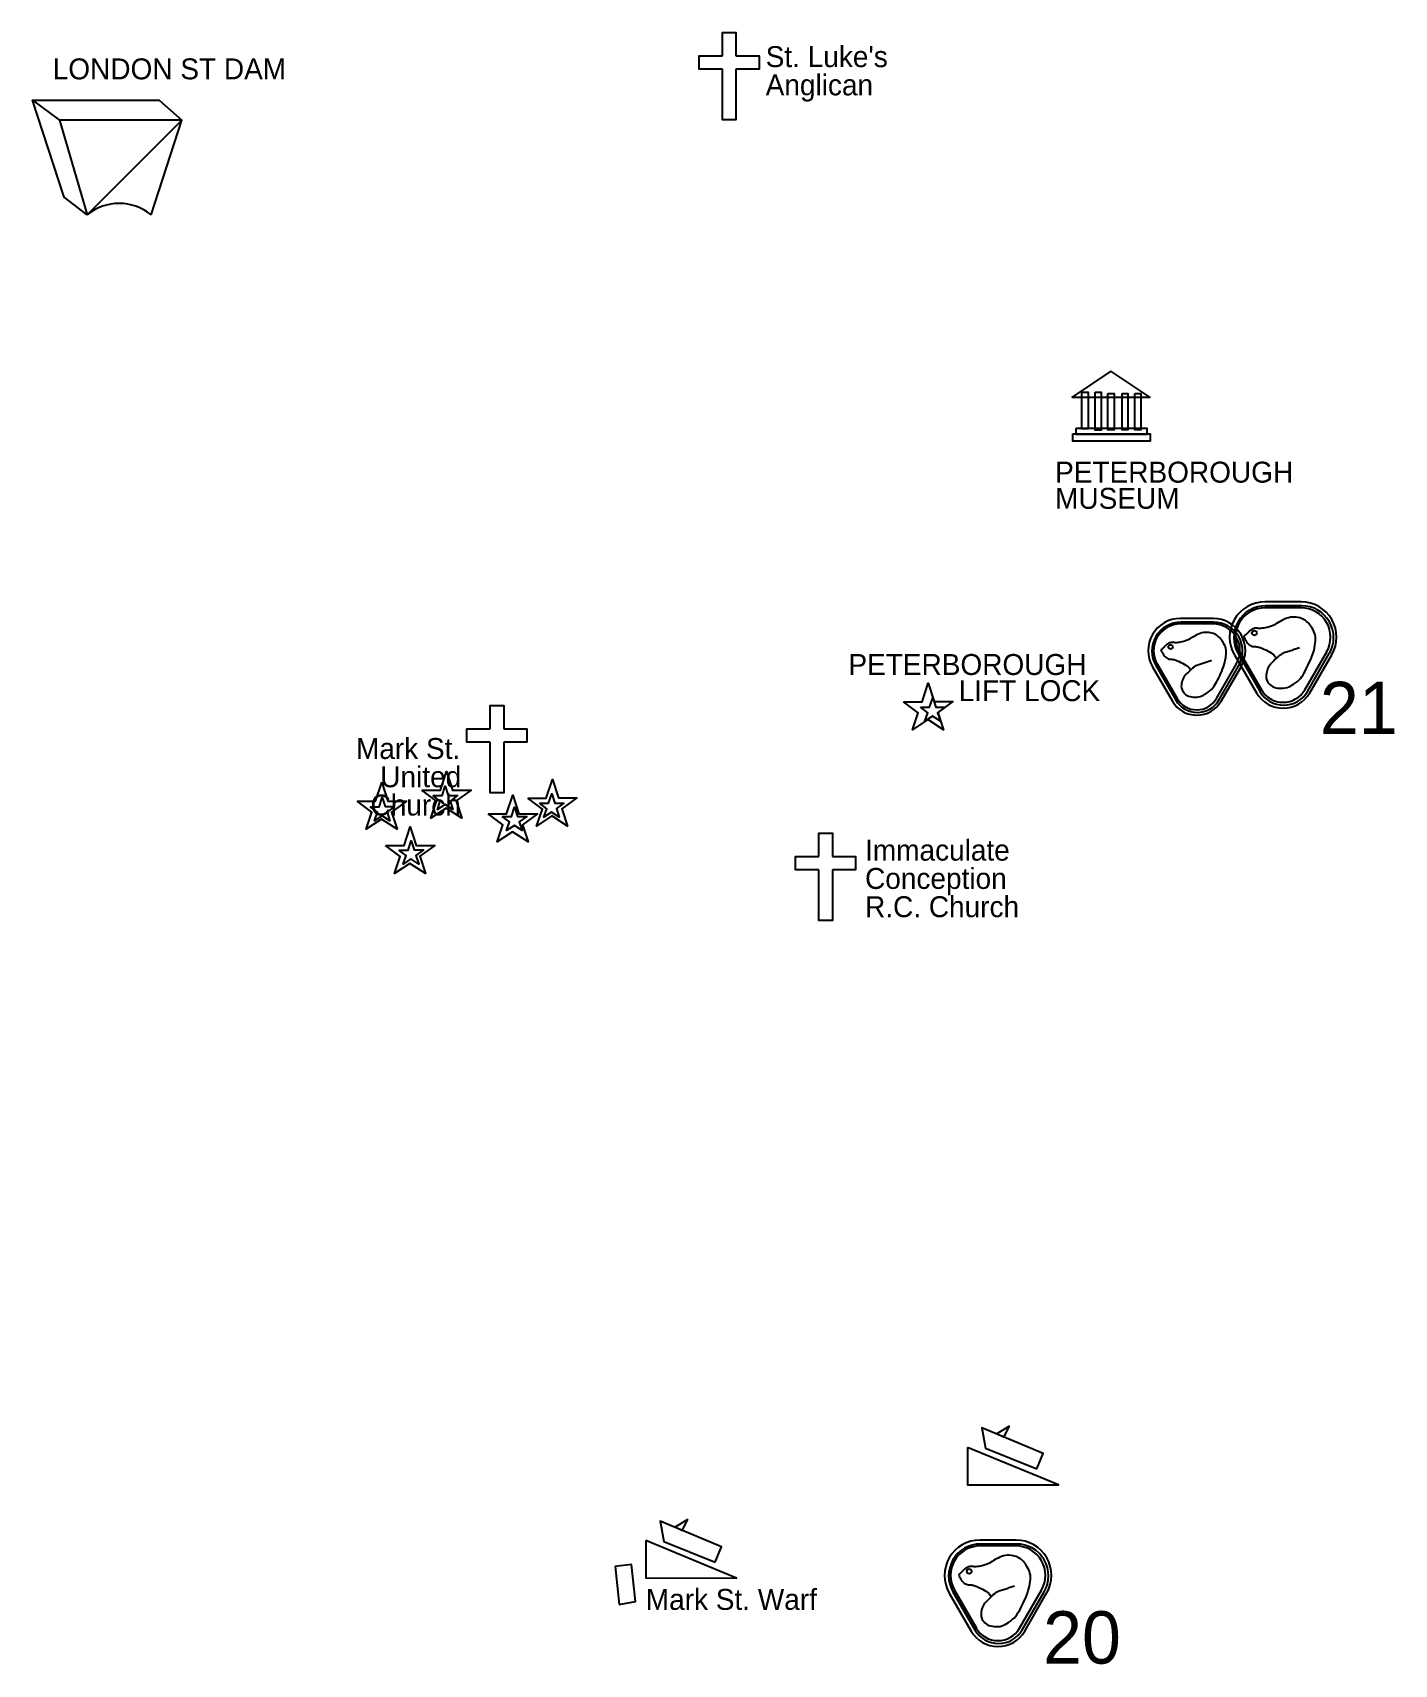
# Model space of a CAD drawing. Extents: x 709372 to 716948, y 4903261 to 4916861.
# Drawn here: x 714099 to 715400, y 4908373 to 4909932 of the extents above; entities that cross this region are included whole.
import ezdxf

# ---------------------------------------------------------------- set-up
doc = ezdxf.new("R2010")
doc.units = 0
for name, color, linetype in [('boat ramps', 7, 'Continuous'), ('Dams', 7, 'Continuous'), ('Locks', 7, 'Continuous'), ('point of interes', 7, 'Continuous'), ('points of interes', 7, 'Continuous'), ('religious inst_', 7, 'Continuous'), ('restaurants', 7, 'Continuous'), ('restaurants small', 7, 'Continuous'), ('warfs', 7, 'Continuous')]:
    doc.layers.add(name, color=color, linetype=linetype)

msp = doc.modelspace()

# ---------------------------------------------------------------- linework, layer by layer
at = {"layer": 'boat ramps'}
for points in [[(715058.2, 4908560.1), (715064.3, 4908574.7), (715005.6, 4908599.1), (715009.2, 4908579.8)], [(715019.7, 4908593.4), (715031.8, 4908600.8), (715026.4, 4908590.4)], [(714992.1, 4908580.6), (714992.1, 4908544.9), (715078.7, 4908544.9)], [(714750.9, 4908471.1), (714757.1, 4908485.7), (714698.4, 4908510.1), (714701.9, 4908490.8)], [(714712.4, 4908504.4), (714724.5, 4908511.8), (714719.1, 4908501.3)], [(714684.8, 4908491.6), (714684.8, 4908455.9), (714771.4, 4908455.8)]]:
    msp.add_lwpolyline(points, close=True, dxfattribs=at)
at = {"layer": 'Dams'}
msp.add_line((714099.1, 4909867.2), (714124.8, 4909848), dxfattribs=at)
msp.add_lwpolyline([(714151.3, 4909757.7), (714129.3, 4909774.6), (714099.1, 4909867.2), (714219.9, 4909867.2), (714241.6, 4909848)], close=True, dxfattribs=at)
msp.add_lwpolyline([(714212.4, 4909757.7), (714241.6, 4909848), (714124.8, 4909848), (714151.3, 4909757.7)], dxfattribs=at)
msp.add_arc((714181.8, 4909719.9), 48.6, 51.0959, 128.9041, dxfattribs=at)
at = {"layer": 'Locks'}
for p, q in [((715256, 4909355.2), (715256, 4909355.2)), ((714983.6, 4908459.2), (714983.6, 4908459.2))]:
    msp.add_line(p, q, dxfattribs=at)
for points in [[(715310.6, 4909388.1), (715276.1, 4909388.1)], [(715310.6, 4909382.4), (715276.1, 4909382.4)], [(715311.2, 4909384.3), (715276.7, 4909384.3)], [(715246.9, 4909337.4), (715267.8, 4909301.2)], [(715250.3, 4909338.7), (715271.3, 4909302.4)], [(715251.8, 4909340.3), (715272.7, 4909304)], [(715314, 4909304), (715335, 4909340.3)], [(715316.6, 4909302.4), (715337.5, 4909338.7)], [(715318.9, 4909301.2), (715339.9, 4909337.4)], [(715038.3, 4908492.1), (715003.8, 4908492.1)], [(715038.3, 4908486.4), (715003.8, 4908486.4)], [(715038.9, 4908488.2), (715004.3, 4908488.2)], [(714974.5, 4908441.4), (714995.5, 4908405.2)], [(714978, 4908442.7), (714998.9, 4908406.4)], [(714979.5, 4908444.3), (715000.4, 4908408)], [(715041.7, 4908408), (715062.6, 4908444.3)], [(715044.3, 4908406.4), (715065.2, 4908442.7)], [(715046.6, 4908405.2), (715067.5, 4908441.4)]]:
    msp.add_lwpolyline(points, dxfattribs=at)
for centre in [(715265.9, 4909358.3), (714993.6, 4908462.2)]:
    msp.add_circle(centre, 2.26, dxfattribs=at)
for centre, radius, start, end in [((715276.1, 4909354.3), 33.8, 90, 209.9999), ((715276.7, 4909353.9), 30.4, 90, 209.9999), ((715276.1, 4909354.3), 28.1, 90, 209.9999), ((715310.6, 4909354.3), 33.8, 330.0001, 90), ((715310.6, 4909354.3), 28.1, 330.0001, 90), ((715311.2, 4909353.9), 30.4, 330.0001, 90), ((715293.4, 4909316), 23.9, 210, 330), ((715293.4, 4909316), 29.5, 210, 330), ((715293.9, 4909315.5), 26.2, 210, 330), ((715003.8, 4908458.3), 33.8, 90, 209.9999), ((715004.3, 4908457.9), 30.4, 90, 209.9999), ((715003.8, 4908458.3), 28.1, 90, 209.9999), ((715038.3, 4908458.3), 33.8, 330.0001, 90), ((715038.3, 4908458.3), 28.1, 330.0001, 90), ((715038.9, 4908457.9), 30.4, 330.0001, 90), ((715021, 4908419.9), 29.5, 210, 330), ((715021.6, 4908419.5), 26.2, 210, 330), ((715021, 4908419.9), 23.9, 210, 330)]:
    msp.add_arc(centre, radius, start, end, dxfattribs=at)
for points in [[(715290.2, 4909337.1), (715284.5, 4909331.8), (715279.9, 4909326.5), (715277.7, 4909321.1), (715277.3, 4909315.2), (715278.9, 4909311.4), (715283.2, 4909307.2), (715289.8, 4909305.6), (715297.1, 4909306.2), (715303.3, 4909309.4), (715310.2, 4909315.2), (715314.4, 4909321.9), (715318.4, 4909330), (715322.3, 4909339.9), (715324.1, 4909348.5), (715323.9, 4909356.6), (715321.1, 4909362.8), (715317.8, 4909367.5), (715313.6, 4909370.9), (715307.8, 4909373.1), (715300.5, 4909373.3), (715293.5, 4909370.9), (715287.8, 4909367.7), (715282.4, 4909364.9), (715276.3, 4909363.3), (715270.7, 4909362.6), (715266.4, 4909362.8), (715263.4, 4909361.6), (715260.4, 4909359.4), (715258.2, 4909357), (715256, 4909355.2)], [(715256, 4909355.2), (715255.9, 4909355), (715256.8, 4909352.8), (715258.4, 4909349.7), (715262.2, 4909346.3), (715264.2, 4909345.5), (715268.2, 4909345.2), (715271.3, 4909344.4), (715274.9, 4909342.9), (715282, 4909339.3), (715284.4, 4909337.4), (715286.6, 4909334.8), (715290.2, 4909337.1)], [(715289.9, 4909336.9), (715292.4, 4909338.6), (715296.5, 4909340.2), (715300.9, 4909341.5), (715305.1, 4909343.1), (715309, 4909344.5)], [(715017.9, 4908441.1), (715012.2, 4908435.7), (715007.5, 4908430.5), (715005.4, 4908425.1), (715005, 4908419.2), (715006.6, 4908415.4), (715010.9, 4908411.2), (715017.5, 4908409.5), (715024.8, 4908410.1), (715031, 4908413.4), (715037.9, 4908419.2), (715042.1, 4908425.9), (715046.1, 4908433.9), (715050, 4908443.8), (715051.8, 4908452.5), (715051.6, 4908460.6), (715048.7, 4908466.8), (715045.5, 4908471.5), (715041.3, 4908474.9), (715035.4, 4908477.1), (715028.2, 4908477.3), (715021.1, 4908474.9), (715015.5, 4908471.7), (715010, 4908468.8), (715004, 4908467.2), (714998.4, 4908466.6), (714994.1, 4908466.8), (714991.1, 4908465.6), (714988.1, 4908463.4), (714985.9, 4908461), (714983.6, 4908459.2)], [(714983.6, 4908459.2), (714983.6, 4908459), (714984.4, 4908456.7), (714986.1, 4908453.7), (714989.9, 4908450.3), (714991.9, 4908449.5), (714995.9, 4908449.2), (714998.9, 4908448.4), (715002.6, 4908446.9), (715009.6, 4908443.2), (715012.1, 4908441.4), (715014.3, 4908438.8), (715017.9, 4908441.1)], [(715017.6, 4908440.9), (715020.1, 4908442.6), (715024.2, 4908444.1), (715028.6, 4908445.4), (715032.8, 4908447.1), (715036.7, 4908448.5)]]:
    msp.add_spline(points, degree=3, dxfattribs=at)
at = {"layer": 'points of interes'}
msp.add_line((715176.9, 4909342.2), (715176.9, 4909342.2), dxfattribs=at)
for points in [[(715128.9, 4909608.3), (715092, 4909583.5), (715166.2, 4909583.5)], [(715101.2, 4909588.2), (715107.1, 4909588.2), (715107.1, 4909553.3), (715101.2, 4909553.3)], [(715113.9, 4909588.2), (715119.5, 4909588.2), (715119.5, 4909552), (715113.9, 4909552)], [(715126.1, 4909587), (715132, 4909587), (715132, 4909552.3), (715126.1, 4909552.3)], [(715139.5, 4909586.9), (715145, 4909586.9), (715145, 4909552.4), (715139.5, 4909552.4)], [(715151.7, 4909586.9), (715157.4, 4909586.9), (715157.4, 4909552.4), (715151.7, 4909552.4)], [(715095.7, 4909553.8), (715163.2, 4909553.8), (715163.2, 4909548), (715095.7, 4909548)], [(715092.6, 4909548.4), (715166.4, 4909548.4), (715166.4, 4909541.4), (715092.6, 4909541.4)]]:
    msp.add_lwpolyline(points, close=True, dxfattribs=at)
for points in [[(715226.6, 4909372.1), (715195.2, 4909372.1)], [(715226.6, 4909367), (715195.2, 4909367)], [(715227.1, 4909368.7), (715195.7, 4909368.7)], [(715168.6, 4909326.1), (715187.7, 4909293.1)], [(715171.8, 4909327.2), (715190.8, 4909294.3)], [(715173.1, 4909328.7), (715192.1, 4909295.7)], [(715229.7, 4909295.7), (715248.7, 4909328.7)], [(715232, 4909294.3), (715251.1, 4909327.2)], [(715234.2, 4909293.1), (715253.2, 4909326.1)]]:
    msp.add_lwpolyline(points, dxfattribs=at)
msp.add_circle((715185.9, 4909345), 2.05, dxfattribs=at)
for centre, radius, start, end in [((715195.2, 4909341.4), 30.7, 90, 209.9999), ((715195.7, 4909341), 27.6, 90, 209.9999), ((715195.2, 4909341.4), 25.5, 90, 209.9999), ((715226.6, 4909341.4), 30.7, 330.0001, 90), ((715226.6, 4909341.4), 25.5, 330.0001, 90), ((715227.1, 4909341), 27.6, 330.0001, 90), ((715210.9, 4909306.6), 26.8, 210, 330), ((715211.4, 4909306.2), 23.8, 210, 330), ((715210.9, 4909306.6), 21.7, 210, 330)]:
    msp.add_arc(centre, radius, start, end, dxfattribs=at)
for points in [[(715208, 4909325.8), (715202.9, 4909320.9), (715198.6, 4909316.1), (715196.7, 4909311.2), (715196.3, 4909305.9), (715197.8, 4909302.4), (715201.6, 4909298.6), (715207.7, 4909297.1), (715214.3, 4909297.7), (715220, 4909300.6), (715226.2, 4909305.9), (715230, 4909312), (715233.7, 4909319.3), (715237.2, 4909328.3), (715238.8, 4909336.2), (715238.7, 4909343.5), (715236.1, 4909349.2), (715233.2, 4909353.4), (715229.3, 4909356.5), (715224, 4909358.5), (715217.4, 4909358.7), (715211, 4909356.5), (715205.9, 4909353.6), (715200.9, 4909351), (715195.4, 4909349.6), (715190.3, 4909349), (715186.4, 4909349.2), (715183.7, 4909348.1), (715180.9, 4909346.1), (715178.9, 4909343.9), (715176.9, 4909342.2)], [(715176.9, 4909342.2), (715176.8, 4909342.1), (715177.6, 4909340), (715179.1, 4909337.3), (715182.6, 4909334.2), (715184.4, 4909333.4), (715188, 4909333.1), (715190.8, 4909332.4), (715194.1, 4909331), (715200.5, 4909327.7), (715202.7, 4909326.1), (715204.8, 4909323.7), (715208, 4909325.8)], [(715207.7, 4909325.6), (715210, 4909327.2), (715213.8, 4909328.6), (715217.7, 4909329.7), (715221.6, 4909331.2), (715225.1, 4909332.5)]]:
    msp.add_spline(points, degree=3, dxfattribs=at)
at = {"layer": 'religious inst_'}
for points in [[(714757.8, 4909909.6), (714757.8, 4909931.6), (714770.8, 4909931.6), (714770.8, 4909909.6)], [(714757.8, 4909896.6), (714735.6, 4909896.6), (714735.6, 4909909.6), (714757.8, 4909909.6)], [(714770.8, 4909896.6), (714770.8, 4909848.2), (714757.8, 4909848.2), (714757.8, 4909896.6)], [(714770.8, 4909909.6), (714792.9, 4909909.6), (714792.9, 4909896.6), (714770.8, 4909896.6)], [(714536, 4909266.9), (714536, 4909288.9), (714549, 4909288.9), (714549, 4909266.9)], [(714536, 4909253.9), (714513.8, 4909253.9), (714513.8, 4909266.9), (714536, 4909266.9)], [(714549, 4909266.9), (714571.1, 4909266.9), (714571.1, 4909253.9), (714549, 4909253.9)], [(714549, 4909253.9), (714549, 4909205.5), (714536, 4909205.5), (714536, 4909253.9)], [(714849.9, 4909145), (714849.9, 4909167), (714862.9, 4909167), (714862.9, 4909145)], [(714849.9, 4909132), (714827.8, 4909132), (714827.8, 4909145), (714849.9, 4909145)], [(714862.9, 4909145), (714885.1, 4909145), (714885.1, 4909132), (714862.9, 4909132)], [(714862.9, 4909132), (714862.9, 4909083.6), (714849.9, 4909083.6), (714849.9, 4909132)]]:
    msp.add_lwpolyline(points, dxfattribs=at)
at = {"layer": 'restaurants'}
for points in [[(714930.9, 4909292.7), (714948.5, 4909292.7), (714954.4, 4909310.5), (714960.2, 4909292.8), (714977.9, 4909292.8), (714963.6, 4909282.3), (714969, 4909265.8), (714954, 4909275.6), (714939.4, 4909265.8), (714944.9, 4909282.2)], [(714470.9, 4909208.2), (714488.5, 4909208.2), (714494.4, 4909226), (714500.1, 4909208.3), (714517.8, 4909208.3), (714503.6, 4909197.9), (714508.9, 4909181.3), (714494, 4909191.1), (714479.4, 4909181.3), (714484.9, 4909197.8)], [(714409, 4909197.7), (714426.6, 4909197.7), (714432.6, 4909215.5), (714438.3, 4909197.8), (714456, 4909197.8), (714441.7, 4909187.3), (714447.1, 4909170.8), (714432.2, 4909180.6), (714417.5, 4909170.8), (714423.1, 4909187.2)], [(714571.9, 4909200.7), (714589.5, 4909200.7), (714595.5, 4909218.5), (714601.2, 4909200.8), (714618.9, 4909200.8), (714604.6, 4909190.3), (714610, 4909173.8), (714595.1, 4909183.6), (714580.4, 4909173.8), (714586, 4909190.2)], [(714534.2, 4909185.6), (714551.8, 4909185.6), (714557.7, 4909203.4), (714563.5, 4909185.7), (714581.2, 4909185.7), (714566.9, 4909175.2), (714572.3, 4909158.7), (714557.4, 4909168.5), (714542.7, 4909158.7), (714548.3, 4909175.1)], [(714436.2, 4909155.4), (714453.8, 4909155.4), (714459.7, 4909173.2), (714465.4, 4909155.5), (714483.1, 4909155.5), (714468.9, 4909145.1), (714474.2, 4909128.5), (714459.3, 4909138.3), (714444.7, 4909128.5), (714450.2, 4909145)]]:
    msp.add_lwpolyline(points, close=True, dxfattribs=at)
at = {"layer": 'restaurants small'}
for points in [[(714947, 4909287.4), (714955.8, 4909287.4), (714958.8, 4909296.3), (714961.6, 4909287.5), (714970.5, 4909287.5), (714963.4, 4909282.2), (714966, 4909274), (714958.6, 4909278.9), (714951.3, 4909274), (714954, 4909282.2)], [(714481.4, 4909203), (714490.2, 4909203), (714493.2, 4909211.9), (714496, 4909203.1), (714504.9, 4909203.1), (714497.8, 4909197.8), (714500.4, 4909189.6), (714493, 4909194.5), (714485.7, 4909189.6), (714488.4, 4909197.8)], [(714421.3, 4909192.4), (714430.1, 4909192.4), (714433, 4909201.3), (714435.9, 4909192.5), (714444.7, 4909192.5), (714437.6, 4909187.2), (714440.3, 4909179), (714432.8, 4909183.8), (714425.5, 4909179), (714428.3, 4909187.2)], [(714583.1, 4909195.8), (714591.9, 4909195.8), (714594.8, 4909204.7), (714597.7, 4909195.8), (714606.5, 4909195.8), (714599.4, 4909190.6), (714602.1, 4909182.3), (714594.6, 4909187.2), (714587.3, 4909182.3), (714590.1, 4909190.5)], [(714547.6, 4909183), (714556.4, 4909183), (714559.3, 4909191.9), (714562.2, 4909183.1), (714571.1, 4909183.1), (714563.9, 4909177.8), (714566.6, 4909169.6), (714559.2, 4909174.5), (714551.8, 4909169.6), (714554.6, 4909177.8)], [(714448.8, 4909151), (714457.6, 4909151), (714460.6, 4909159.9), (714463.5, 4909151.1), (714472.3, 4909151.1), (714465.2, 4909145.8), (714467.9, 4909137.6), (714460.4, 4909142.5), (714453.1, 4909137.6), (714455.9, 4909145.8)]]:
    msp.add_lwpolyline(points, close=True, dxfattribs=at)
at = {"layer": 'warfs'}
for p, q in [((714670.9, 4908468.7), (714655.6, 4908466.7)), ((714655.6, 4908466.7), (714659.2, 4908430.5))]:
    msp.add_line(p, q, dxfattribs=at)
msp.add_lwpolyline([(714659.2, 4908430.5), (714674.9, 4908433.4), (714670.9, 4908468.7)], dxfattribs=at)

# ---------------------------------------------------------------- texts
at = {"layer": 'Dams'}
msp.add_text('LONDON ST DAM', height=20, dxfattribs=at).set_placement((714118.3, 4909887))
at = {"layer": 'Locks'}
for s, p in [('21', (715328.5, 4909261.7)), ('20', (715064.1, 4908374.1))]:
    msp.add_text(s, height=50, dxfattribs=at).set_placement(p)
at = {"layer": 'point of interes'}
for s, p in [('PETERBOROUGH', (715075.6, 4909501.9)), ('MUSEUM', (715075.6, 4909476.9)), ('PETERBOROUGH', (714878.2, 4909318.2)), ('LIFT LOCK', (714983.5, 4909293.2))]:
    msp.add_text(s, height=20, dxfattribs=at).set_placement(p)
at = {"layer": 'religious inst_'}
for s, p in [("St. Luke's", (714799.2, 4909898.7)), ('Anglican', (714799.2, 4909871.7)), ('Mark St.', (714407.9, 4909238)), ('United', (714431.1, 4909211)), ('Church', (714421.8, 4909184)), ('Immaculate', (714894.1, 4909140.9)), ('Conception', (714894.1, 4909113.9)), ('R.C. Church', (714894.1, 4909086.9))]:
    msp.add_text(s, height=20, dxfattribs=at).set_placement(p)
at = {"layer": 'warfs'}
msp.add_text('Mark St. Warf', height=20, dxfattribs=at).set_placement((714684.7, 4908425.4))

doc.saveas('drawing.dxf')
